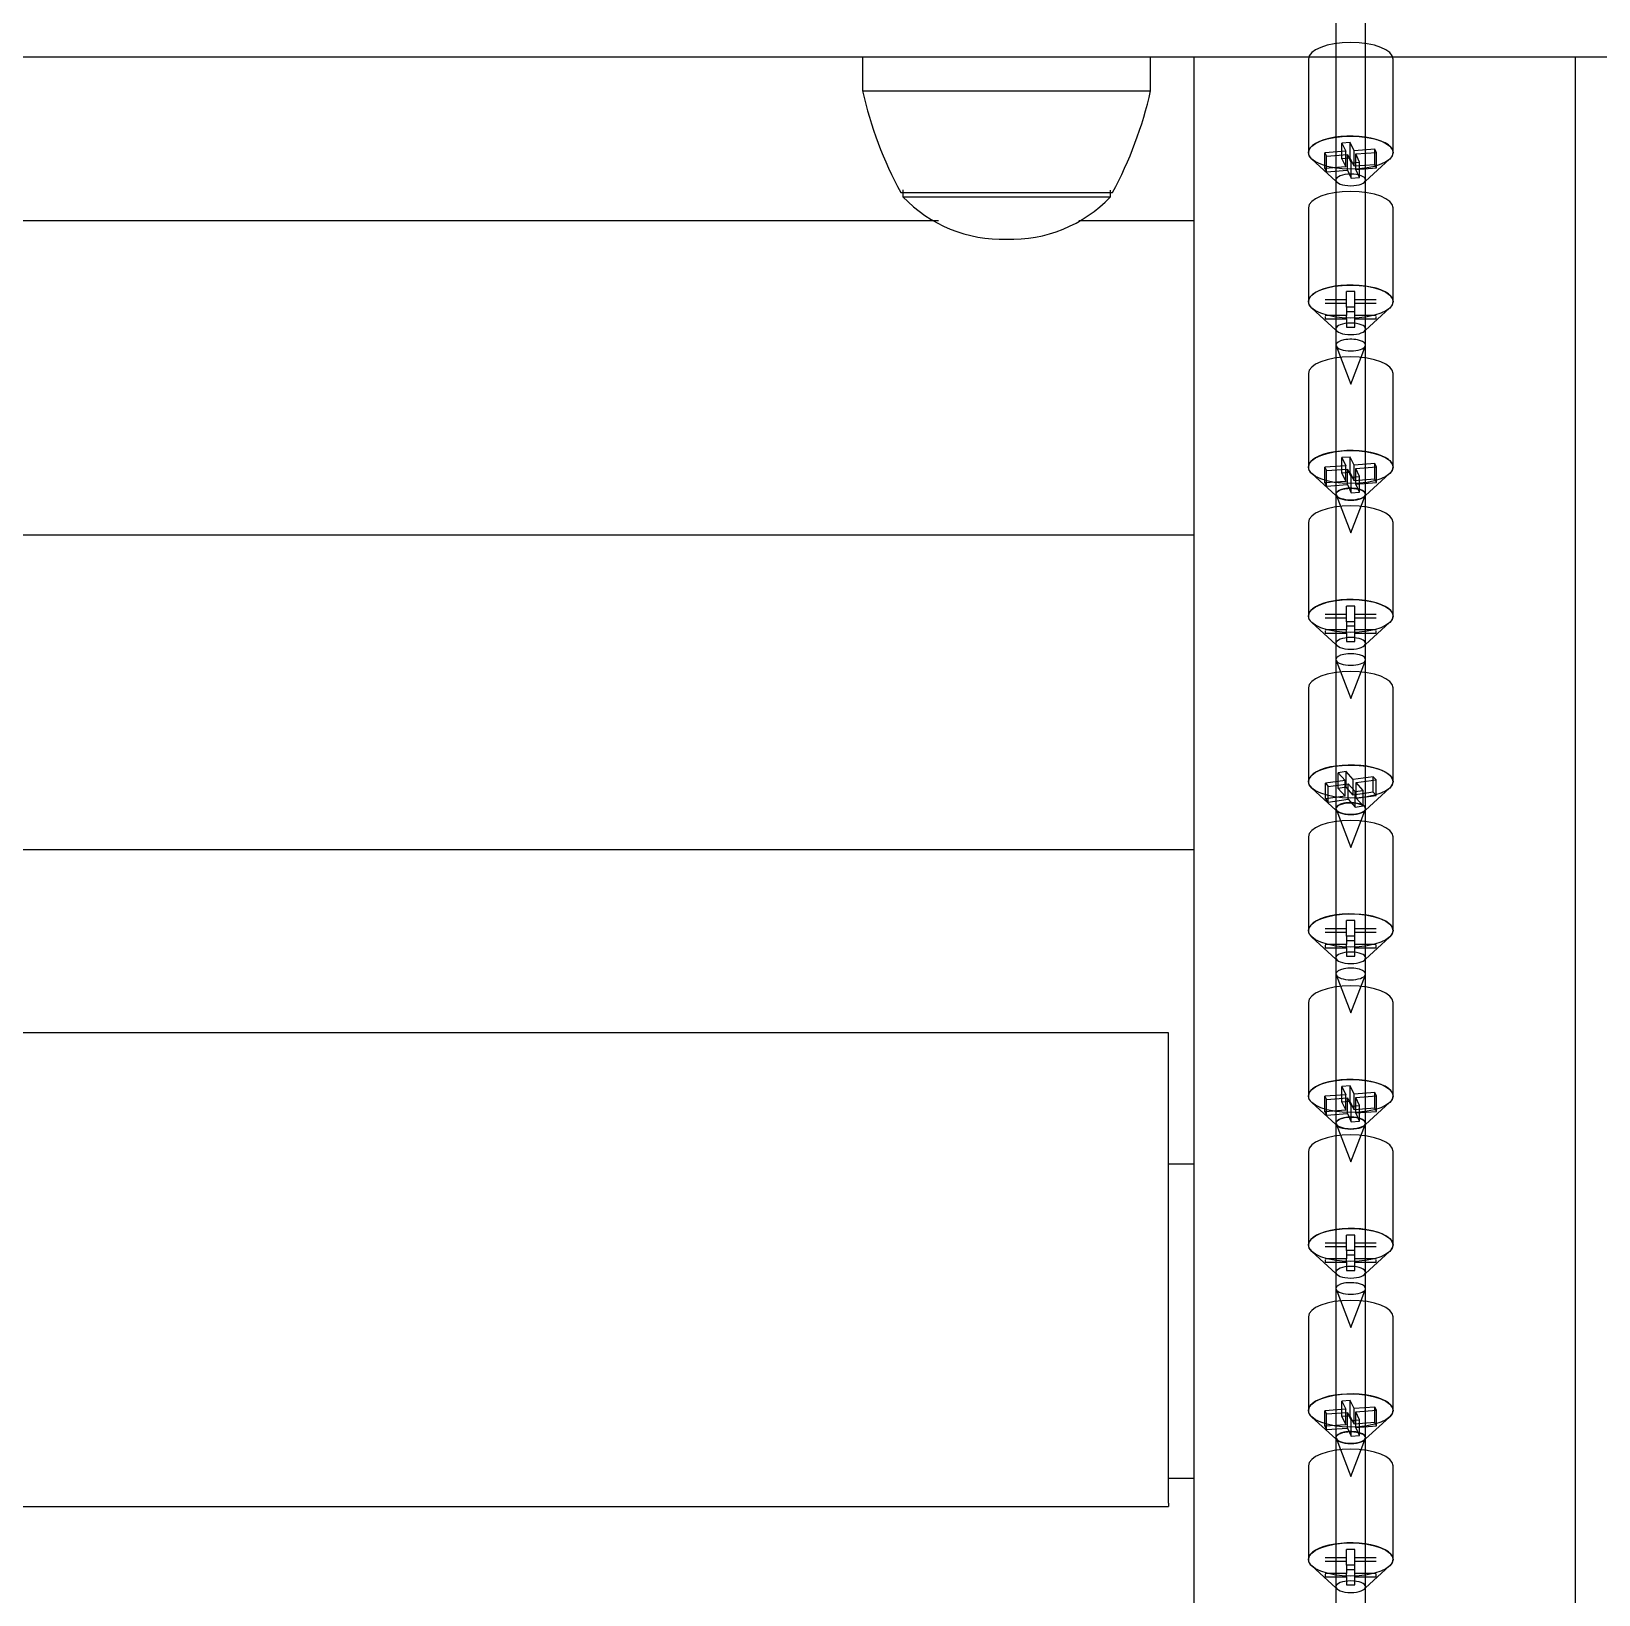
# Model space of a CAD drawing. Header units: millimetres. Extents: x 1089 to 46270, y 1624 to 35257.
# Drawn here: x 1148.4852 to 1148.6702, y 1645.5801 to 1645.7646 of the extents above; entities that cross this region are included whole.
import ezdxf

# ---------------------------------------------------------------- set-up
doc = ezdxf.new("R2010")
doc.units = ezdxf.units.MM

# ---------------------------------------------------------------- blocks, each defined once
blk = doc.blocks.new('A$C411B504A')
at = {"ltscale": 25.4}
for p, q in [((4.271839204638159, 0.7725314319457564), (4.271839204745337, 0.7159125740100603)), ((4.275339687568103, 0.7159125740162384), (4.275339687460619, 0.7725314319527907)), ((4.468666033361959, 0.7499075906942405), (3.793665385622784, 0.7499075894185498)), ((4.21596867338981, 0.7499075902166101), (4.215968673397509, 0.7459070384200839)), ((4.24997336367003, 0.7459070384838302), (4.249973363663191, 0.749907590280662)), ((4.255086894032171, 0.7499075902908796), (4.255086895337353, 0.05909518582665108)), ((4.268588756346784, 0.7496766475979602), (4.268588756367244, 0.7386290655612111)), ((4.278590135859996, 0.7386290655804881), (4.27859013583868, 0.7496766476169316)), ((4.300093101746441, 0.7499075903755372), (4.300093103051317, 0.05909518591216134)), ((4.215968673397509, 0.7459070384200839), (4.24997336367003, 0.7459070384838302)), ((4.273004499756606, 0.738784366186211), (4.270548479880713, 0.7386012258491146)), ((4.270548479884113, 0.7367599621767997), (4.270548479880713, 0.7386012258491146)), ((4.270548479880713, 0.7386012258491146), (4.270735964645045, 0.7382173684822444)), ((4.270735964645045, 0.7382173684822444), (4.273191984520633, 0.738400508820197)), ((4.270735964648445, 0.7363761048099331), (4.270735964645045, 0.7382173684822444)), ((4.273518195797376, 0.7398172657382762), (4.272535787847065, 0.7397440096038412)), ((4.272535787850771, 0.7379027459306737), (4.272535787847065, 0.7397440096038412)), ((4.272535787847065, 0.7397440096038412), (4.273004499756606, 0.738784366186211)), ((4.273004499760006, 0.7369431025138962), (4.273004499756606, 0.738784366186211)), ((4.273191984524338, 0.7365592451470295), (4.273191984520633, 0.738400508820197)), ((4.273191984520633, 0.738400508820197), (4.273660696429868, 0.737440865403423)), ((4.273518195800772, 0.7379760020659649), (4.273518195797376, 0.7398172657382762)), ((4.273986907706611, 0.7388576223215022), (4.273518195797376, 0.7398172657382762)), ((4.276442927582504, 0.7390407626585986), (4.273986907706611, 0.7388576223215022)), ((4.273986907710007, 0.7370163586491909), (4.273986907706611, 0.7388576223215022)), ((4.27417439247094, 0.738473764954632), (4.276630412346528, 0.7386569052925882)), ((4.27417439247434, 0.7366325012823207), (4.27417439247094, 0.738473764954632)), ((4.274643104380178, 0.737514121537858), (4.27417439247094, 0.738473764954632)), ((4.276442927585904, 0.7371994989862873), (4.276442927582504, 0.7390407626585986)), ((4.276630412346528, 0.7386569052925882), (4.276442927582504, 0.7390407626585986)), ((4.276630412350233, 0.7368156416194171), (4.276630412346528, 0.7386569052925882)), ((4.268993592711656, 0.7378589158311204), (4.271839204709405, 0.7352663923163032)), ((4.273004499760006, 0.7369431025138962), (4.270548479884113, 0.7367599621767997)), ((4.270548479884113, 0.7367599621767997), (4.270735964648445, 0.7363761048099331)), ((4.270735964648445, 0.7363761048099331), (4.273191984524338, 0.7365592451470295)), ((4.273518195800772, 0.7379760020659649), (4.272535787850771, 0.7379027459306737)), ((4.272535787850771, 0.7379027459306737), (4.273004499760006, 0.7369431025138962)), ((4.273191984524338, 0.7365592451470295), (4.273660696433573, 0.7355996017302555)), ((4.273986907710007, 0.7370163586491909), (4.273518195800772, 0.7379760020659649)), ((4.273660696429868, 0.737440865403423), (4.274643104380178, 0.737514121537858)), ((4.273660696433573, 0.7355996017302555), (4.273660696429868, 0.737440865403423)), ((4.276442927585904, 0.7371994989862873), (4.273986907710007, 0.7370163586491909)), ((4.27417439247434, 0.7366325012823207), (4.276630412350233, 0.7368156416194171)), ((4.274643104383575, 0.7356728578655467), (4.27417439247434, 0.7366325012823207)), ((4.274643104383575, 0.7356728578655467), (4.274643104380178, 0.737514121537858)), ((4.275339687531005, 0.7352663923230285), (4.278185299518604, 0.7378589158479745)), ((4.276630412350233, 0.7368156416194171), (4.276442927585904, 0.7371994989862873)), ((4.271839204709405, 0.7352663923163032), (4.271980897429263, 0.7351373017350031)), ((4.273660696433573, 0.7355996017302555), (4.274643104383575, 0.7356728578655467)), ((4.275197994811652, 0.7351373017403535), (4.275339687531005, 0.7352663923230285)), ((4.220469294191499, 0.7339053830380085), (4.245472705343971, 0.7339053830854798)), ((4.220719328678303, 0.7342170089089972), (4.220719328679355, 0.7334053140638428)), ((4.220719328679355, 0.7334053140638428), (4.245222708435758, 0.7334053141099002)), ((4.245222708435758, 0.7334053141099002), (4.245222708434259, 0.7342092813263594)), ((4.268588756380389, 0.7320913212685287), (4.268588756400849, 0.7210437392317797)), ((4.278590135892745, 0.7210437392507512), (4.278590135872285, 0.7320913212875002)), ((3.817163804238373, 0.7306218164664973), (4.224923109953604, 0.7306218172367931)), ((4.24148640005621, 0.7306218172683554), (4.255086894068711, 0.7306218172945425)), ((4.274089515119524, 0.7222160943312002), (4.273089377169672, 0.7222160943292604)), ((4.273089377173378, 0.7203748306560929), (4.273089377169672, 0.7222160943292604)), ((4.27408951512292, 0.7203748306588889), (4.274089515119524, 0.7222160943312002)), ((4.268993592744099, 0.7202735895022396), (4.271839204741845, 0.7176810659874224)), ((4.273089377171711, 0.721239131755679), (4.270589032299103, 0.7212391317505844)), ((4.270589032299977, 0.7208483467209827), (4.273089377172585, 0.7208483467260773)), ((4.27408951512292, 0.7203748306588889), (4.273089377173378, 0.7203748306560929)), ((4.273089377173378, 0.7203748306560929), (4.273089377175413, 0.7193978680825115)), ((4.273089377174621, 0.7198713841524924), (4.274089515123617, 0.7198713841541267)), ((4.27658985999447, 0.7212391317618572), (4.274089515120703, 0.7212391317573132)), ((4.274089515121577, 0.720848346727708), (4.276589859995347, 0.720848346732252)), ((4.274089515124409, 0.7193978680841457), (4.27408951512292, 0.7203748306588889)), ((4.275339687564301, 0.7176810659944568), (4.2781852995519, 0.7202735895193992)), ((4.273089377175413, 0.7193978680825115), (4.2705890323025, 0.7193978680782731)), ((4.270589032302585, 0.7192957970019282), (4.270589032303377, 0.7190070830486679)), ((4.270589032303377, 0.7190070830486679), (4.273089377176291, 0.7190070830529063)), ((4.273089377176291, 0.7190070830529063), (4.273089377175413, 0.7193978680825115)), ((4.273089377176291, 0.7190070830529063), (4.273089377178326, 0.7180301204793249)), ((4.273089377178326, 0.7180301204793249), (4.274089515127322, 0.7180301204809592)), ((4.274089515124977, 0.7190070830553967), (4.274089515124409, 0.7193978680841457)), ((4.276589859997873, 0.7193978680895459), (4.274089515124409, 0.7193978680841457)), ((4.274089515127322, 0.7180301204809592), (4.274089515124977, 0.7190070830553967)), ((4.274089515124977, 0.7190070830553967), (4.276589859997891, 0.7190070830596351)), ((4.276589859997891, 0.7190070830596351), (4.276589859997951, 0.719295797013201)), ((4.271839204741845, 0.7176810659874224), (4.271980897462011, 0.7175519754052662)), ((4.275197994844948, 0.7175519754117818), (4.275339687564301, 0.7176810659944568)), ((4.271839204745337, 0.7159125740100603), (4.271839204778942, 0.6983272476806288)), ((4.271858628108397, 0.7158109734883045), (4.273589446165371, 0.7113094148319394)), ((4.273589446165371, 0.7113094148319394), (4.275320264205252, 0.7158109734940634)), ((4.275339687600543, 0.6983272476873577), (4.275339687568103, 0.7159125740162384)), ((4.268588756417209, 0.712552069791629), (4.268588756437669, 0.70150448775488)), ((4.278590135929566, 0.7015044877738479), (4.278590135909106, 0.7125520698105969)), ((4.273004499826726, 0.7016597883807361), (4.270548479950833, 0.7014766480436361)), ((4.270548479954538, 0.6996353843704686), (4.270548479950833, 0.7014766480436361)), ((4.270548479950833, 0.7014766480436361), (4.270735964715161, 0.7010927906767694)), ((4.270735964715161, 0.7010927906767694), (4.273191984591058, 0.7012759310138659)), ((4.273518195867492, 0.7026926879328013), (4.272535787917491, 0.7026194317975101)), ((4.272535787920891, 0.7007781681251952), (4.272535787917491, 0.7026194317975101)), ((4.272535787917491, 0.7026194317975101), (4.273004499826726, 0.7016597883807361)), ((4.273004499830126, 0.6998185247084212), (4.273004499826726, 0.7016597883807361)), ((4.273191984591058, 0.7012759310138659), (4.273660696500293, 0.7003162875970919)), ((4.273191984593598, 0.699434667341249), (4.273191984591058, 0.7012759310138659)), ((4.273986907776727, 0.7017330445160272), (4.273518195867492, 0.7026926879328013)), ((4.273518195871201, 0.7008514242596302), (4.273518195867492, 0.7026926879328013)), ((4.276442927652624, 0.7019161848531237), (4.273986907776727, 0.7017330445160272)), ((4.273986907780436, 0.6998917808428562), (4.273986907776727, 0.7017330445160272)), ((4.27417439254106, 0.7013491871491571), (4.276630412416953, 0.7015323274862535)), ((4.274643104450295, 0.700389543732383), (4.27417439254106, 0.7013491871491571)), ((4.274174392544765, 0.6995079234759896), (4.27417439254106, 0.7013491871491571)), ((4.276630412416953, 0.7015323274862535), (4.276442927652624, 0.7019161848531237)), ((4.27644292765633, 0.7000749211799562), (4.276442927652624, 0.7019161848531237)), ((4.276630412419497, 0.6996910638136367), (4.276630412416953, 0.7015323274862535)), ((4.268993592781776, 0.7007343380256454), (4.271839204778665, 0.6981418145105192)), ((4.273004499830126, 0.6998185247084212), (4.270548479954538, 0.6996353843704686)), ((4.270548479954538, 0.6996353843704686), (4.270735964718565, 0.6992515270044546)), ((4.270735964718565, 0.6992515270044546), (4.270735964715161, 0.7010927906767694)), ((4.270735964718565, 0.6992515270044546), (4.273191984593598, 0.699434667341249)), ((4.273518195871201, 0.7008514242596302), (4.272535787920891, 0.7007781681251952)), ((4.272535787920891, 0.7007781681251952), (4.273004499830126, 0.6998185247084212)), ((4.273191984593598, 0.699434667341249), (4.273660696503693, 0.6984750239247806)), ((4.273986907780436, 0.6998917808428562), (4.273518195871201, 0.7008514242596302)), ((4.273660696500293, 0.7003162875970919), (4.274643104450295, 0.700389543732383)), ((4.273660696503693, 0.6984750239247806), (4.273660696500293, 0.7003162875970919)), ((4.27644292765633, 0.7000749211799562), (4.273986907780436, 0.6998917808428562)), ((4.274174392544765, 0.6995079234759896), (4.276630412419497, 0.6996910638136367)), ((4.274643104454004, 0.6985482800592155), (4.274174392544765, 0.6995079234759896)), ((4.274643104454004, 0.6985482800592155), (4.274643104450295, 0.700389543732383)), ((4.275339687601122, 0.6981418145175535), (4.278185299588724, 0.7007343380424995)), ((4.276630412419497, 0.6996910638136367), (4.27644292765633, 0.7000749211799562)), ((4.271839204778942, 0.6983272476806288), (4.271839204815766, 0.6787879962037291)), ((4.271839204778665, 0.6981418145105192), (4.271980897498835, 0.6980127239283664)), ((4.271858628141143, 0.6982256471585675), (4.27358944619812, 0.6937240885022025)), ((4.27358944619812, 0.6937240885022025), (4.275320264238552, 0.6982256471654882)), ((4.273660696503693, 0.6984750239247806), (4.274643104454004, 0.6985482800592155)), ((4.275197994881768, 0.6980127239348786), (4.275339687601122, 0.6981418145175535)), ((4.275339687638219, 0.6787879962107599), (4.275339687600543, 0.6983272476873577)), ((4.268588756449649, 0.6949667434627482), (4.268588756470969, 0.6839191614263047)), ((4.278590135962865, 0.6839191614452762), (4.278590135942405, 0.6949667434820253)), ((3.311956808043124, 0.6934972377060493), (4.255086894139136, 0.6934972394882113)), ((4.27408951518964, 0.6850915165257252), (4.273089377240098, 0.6850915165229292)), ((4.273089377243497, 0.6832502528506179), (4.273089377240098, 0.6850915165229292)), ((4.274089515193349, 0.6832502528525577), (4.27408951518964, 0.6850915165257252)), ((4.268993592814525, 0.6831490116959085), (4.27183920481227, 0.6805564881810877)), ((4.273089377242133, 0.6841145539493478), (4.270589032369219, 0.6841145539451094)), ((4.270589032370097, 0.6837237689155042), (4.273089377243011, 0.6837237689197426)), ((4.274089515193349, 0.6832502528525577), (4.273089377243497, 0.6832502528506179)), ((4.273089377243497, 0.6832502528506179), (4.273089377245537, 0.6822732902770365)), ((4.273089377245046, 0.6827468063461613), (4.274089515194042, 0.6827468063477955)), ((4.276589860064593, 0.6841145539563822), (4.274089515191129, 0.6841145539509821)), ((4.274089515191697, 0.6837237689222331), (4.276589860064611, 0.6837237689264715)), ((4.274089515194529, 0.6822732902786672), (4.274089515193349, 0.6832502528525577)), ((4.275339687634727, 0.6805564881881221), (4.278185299622326, 0.6831490117130681)), ((4.273089377245537, 0.6822732902770365), (4.270589032372929, 0.682273290271942)), ((4.270589032373007, 0.6821712191955971), (4.270589032373802, 0.6818825052423367)), ((4.270589032373802, 0.6818825052423367), (4.273089377246411, 0.6818825052474313)), ((4.273089377246411, 0.6818825052474313), (4.273089377245537, 0.6822732902770365)), ((4.273089377246411, 0.6818825052474313), (4.27308937724759, 0.6809055426735409)), ((4.27308937724759, 0.6809055426735409), (4.274089515197442, 0.6809055426754842)), ((4.274089515195403, 0.6818825052490656), (4.274089515194529, 0.6822732902786672)), ((4.276589860067443, 0.6822732902829056), (4.274089515194529, 0.6822732902786672)), ((4.274089515197442, 0.6809055426754842), (4.274089515195403, 0.6818825052490656)), ((4.274089515195403, 0.6818825052490656), (4.276589860068011, 0.6818825052541566)), ((4.276589860068011, 0.6818825052541566), (4.27658986006838, 0.6821712192068698)), ((4.27183920481227, 0.6805564881810877), (4.271980897532135, 0.6804273975997912)), ((4.275197994915374, 0.6804273976054471), (4.275339687634727, 0.6805564881881221)), ((4.271839204815766, 0.6787879962037291), (4.271839204849062, 0.6612026698751539)), ((4.271858628177966, 0.6786863956816642), (4.2735894462358, 0.6741848370256083)), ((4.2735894462358, 0.6741848370256083), (4.275320264275376, 0.6786863956885849)), ((4.275339687670968, 0.6612026698810229), (4.275339687638219, 0.6787879962107599)), ((4.268588756487329, 0.675427491986154), (4.268588756507789, 0.664379909949405)), ((4.278590135999686, 0.6643799099683729), (4.278590135979226, 0.675427492005122)), ((4.272951734085108, 0.6644993619975121), (4.270593168259349, 0.6641750571028222)), ((4.270593168262746, 0.6623337934305074), (4.270593168259349, 0.6641750571028222)), ((4.270593168259349, 0.6641750571028222), (4.270925166267084, 0.6638064310687479)), ((4.27306516539657, 0.6655506490399805), (4.272121739066499, 0.6654209270819909)), ((4.272121739066499, 0.6654209270819909), (4.272951734085108, 0.6644993619975121)), ((4.272121739069899, 0.6635796634096796), (4.272121739066499, 0.6654209270819909)), ((4.272951734088814, 0.6626580983243446), (4.272951734085108, 0.6644993619975121)), ((4.273895160415488, 0.6646290839546456), (4.27306516539657, 0.6655506490399805)), ((4.273065165399974, 0.6637093853676657), (4.27306516539657, 0.6655506490399805)), ((4.276253726240391, 0.66495338884903), (4.273895160415488, 0.6646290839546456)), ((4.273895160418885, 0.6627878202823307), (4.273895160415488, 0.6646290839546456)), ((4.274227158423223, 0.6642604579205713), (4.276585724248129, 0.6645847628149557)), ((4.275057153441281, 0.6633388928349309), (4.274227158423223, 0.6642604579205713)), ((4.274227158425767, 0.6624191942479509), (4.274227158423223, 0.6642604579205713)), ((4.276585724248129, 0.6645847628149557), (4.276253726240391, 0.66495338884903)), ((4.276253726244096, 0.6631121251758625), (4.276253726240391, 0.66495338884903)), ((4.276585724251834, 0.6627434991417882), (4.276585724248129, 0.6645847628149557)), ((4.268993592851345, 0.6636097602190087), (4.271839204849091, 0.661017236704188)), ((4.272951734088814, 0.6626580983243446), (4.270593168262746, 0.6623337934305074)), ((4.270593168262746, 0.6623337934305074), (4.270925166270484, 0.6619651673964366)), ((4.270925166267084, 0.6638064310687479), (4.273283732092846, 0.6641307359634414)), ((4.270925166270484, 0.6619651673964366), (4.270925166267084, 0.6638064310687479)), ((4.270925166270484, 0.6619651673964366), (4.273283732095695, 0.6622894722899648)), ((4.273065165399974, 0.6637093853676657), (4.272121739069899, 0.6635796634096796)), ((4.272121739069899, 0.6635796634096796), (4.272951734088814, 0.6626580983243446)), ((4.273895160418885, 0.6627878202823307), (4.273065165399974, 0.6637093853676657)), ((4.273283732092846, 0.6641307359634414), (4.274113727110905, 0.6632091708777974)), ((4.273283732095695, 0.6622894722899648), (4.273283732092846, 0.6641307359634414)), ((4.273283732095695, 0.6622894722899648), (4.27411372711461, 0.6613679072046299)), ((4.276253726244096, 0.6631121251758625), (4.273895160418885, 0.6627878202823307)), ((4.274113727110905, 0.6632091708777974), (4.275057153441281, 0.6633388928349309)), ((4.27411372711461, 0.6613679072046299), (4.274113727110905, 0.6632091708777974)), ((4.274227158425767, 0.6624191942479509), (4.276585724251834, 0.6627434991417882)), ((4.275057153444681, 0.661497629162616), (4.274227158425767, 0.6624191942479509)), ((4.275057153444681, 0.661497629162616), (4.275057153441281, 0.6633388928349309)), ((4.275339687671551, 0.6610172367112224), (4.278185299658841, 0.663609760237021)), ((4.276585724251834, 0.6627434991417882), (4.276253726244096, 0.6631121251758625)), ((4.271839204849062, 0.6612026698751539), (4.271839204885882, 0.6416634183982506)), ((4.271839204849091, 0.661017236704188), (4.271980897568955, 0.6608881461228915)), ((4.271858628211266, 0.6611010693530925), (4.27358944626824, 0.6565995106967275)), ((4.27358944626824, 0.6565995106967275), (4.275320264308977, 0.6611010693591535)), ((4.27411372711461, 0.6613679072046299), (4.275057153444681, 0.661497629162616)), ((4.275197994952197, 0.6608881461285474), (4.275339687671551, 0.6610172367112224)), ((4.275339687707483, 0.6416634184049794), (4.275339687670968, 0.6612026698810229)), ((4.268588756520078, 0.6578421656564171), (4.268588756541089, 0.6467945836208298)), ((4.278590136033291, 0.6467945836389415), (4.278590136011974, 0.657842165675385)), ((3.311956808113553, 0.6563726598997146), (4.2550868942084, 0.6563726616824308)), ((4.27408951525921, 0.6479669387190885), (4.273089377310217, 0.6479669387174543)), ((4.273089377313617, 0.646125675045143), (4.273089377310217, 0.6479669387174543)), ((4.274089515262613, 0.6461256750467737), (4.27408951525921, 0.6479669387190885)), ((4.268993592884645, 0.6460244338904335), (4.27183920488239, 0.6434319103756163)), ((4.273089377312257, 0.6469899761438729), (4.270589032439648, 0.6469899761387783)), ((4.270589032439666, 0.6465991911088675), (4.273089377313131, 0.6465991911142677)), ((4.274089515262613, 0.6461256750467737), (4.273089377313617, 0.646125675045143)), ((4.273089377313617, 0.646125675045143), (4.273089377315959, 0.6451487124707054)), ((4.276589860134163, 0.646989976149742), (4.274089515261249, 0.6469899761455036)), ((4.274089515262123, 0.6465991911159019), (4.276589860134731, 0.6465991911209965)), ((4.274089515264649, 0.6451487124731923), (4.274089515262613, 0.6461256750467737)), ((4.275339687704847, 0.6434319103826471), (4.278185299692446, 0.6460244339075931)), ((4.273089377315959, 0.6451487124707054), (4.270589032443045, 0.6451487124664634)), ((4.27058903244313, 0.6450466413901221), (4.270589032443066, 0.6447579274365562)), ((4.270589032443066, 0.6447579274365562), (4.273089377316836, 0.6447579274411002)), ((4.27308937731431, 0.6456222285403808), (4.274089515264162, 0.6456222285423205)), ((4.273089377316836, 0.6447579274411002), (4.273089377315959, 0.6451487124707054)), ((4.273089377316836, 0.6447579274411002), (4.273089377318016, 0.6437809648672097)), ((4.276589860137559, 0.6451487124774307), (4.274089515264649, 0.6451487124731923)), ((4.274089515265523, 0.6447579274435906), (4.274089515264649, 0.6451487124731923)), ((4.274089515267868, 0.6437809648691495), (4.274089515265523, 0.6447579274435906)), ((4.274089515265523, 0.6447579274435906), (4.276589860138436, 0.6447579274478255)), ((4.276589860138436, 0.6447579274478255), (4.276589860137641, 0.6450466414010858)), ((4.27183920488239, 0.6434319103756163), (4.271980897602557, 0.64330281979346)), ((4.273089377318016, 0.6437809648672097), (4.274089515267868, 0.6437809648691495)), ((4.275197994984637, 0.6433028197996666), (4.275339687704847, 0.6434319103826471)), ((4.271839204885882, 0.6416634183982506), (4.271839204919488, 0.6240780920688191)), ((4.271858628248086, 0.6415618178761893), (4.27358944630506, 0.6370602592198278)), ((4.27358944630506, 0.6370602592198278), (4.275320264345797, 0.6415618178822537)), ((4.275339687741088, 0.624078092075548), (4.275339687707483, 0.6416634184049794)), ((4.268588756556898, 0.6383029141795138), (4.268588756577909, 0.62725533214393)), ((4.278590136070111, 0.6272553321620418), (4.278590136049651, 0.6383029141987908)), ((4.252086480402749, 0.6346975836064868), (3.311956808154267, 0.6346975818303857)), ((4.252086480408007, 0.6316508190081276), (4.252086480402749, 0.6346975836064868)), ((4.252086480468666, 0.5994287047353541), (4.252086480408007, 0.6316508190081276)), ((4.273004499967271, 0.6274106327689264), (4.270548480091378, 0.62722749243183)), ((4.270548480095083, 0.6253862287586625), (4.270548480091378, 0.62722749243183)), ((4.270548480091378, 0.62722749243183), (4.270735964854854, 0.6268436350646542)), ((4.273518196008038, 0.6284435323209916), (4.27253578805718, 0.6283702761853949)), ((4.27253578806058, 0.6265290125130836), (4.27253578805718, 0.6283702761853949)), ((4.27253578805718, 0.6283702761853949), (4.273004499967271, 0.6274106327689264)), ((4.273004499970671, 0.6255693690966151), (4.273004499967271, 0.6274106327689264)), ((4.273986907917273, 0.6274838889042176), (4.273518196008038, 0.6284435323209916)), ((4.273518196010887, 0.6266022686475186), (4.273518196008038, 0.6284435323209916)), ((4.276442927793166, 0.6276670292413176), (4.273986907917273, 0.6274838889042176)), ((4.273986907920982, 0.6256426252310501), (4.273986907917273, 0.6274838889042176)), ((4.274174392680749, 0.6271000315370454), (4.276630412556642, 0.6272831718741418)), ((4.276630412556642, 0.6272831718741418), (4.276442927793166, 0.6276670292413176)), ((4.276442927796875, 0.6258257655681465), (4.276442927793166, 0.6276670292413176)), ((4.276630412560042, 0.6254419082018305), (4.276630412556642, 0.6272831718741418)), ((4.268993592921465, 0.6264851824135302), (4.27183920491921, 0.623892658898713)), ((4.273004499970671, 0.6255693690966151), (4.270548480095083, 0.6253862287586625)), ((4.270548480095083, 0.6253862287586625), (4.27073596485825, 0.6250023713923429)), ((4.270735964854854, 0.6268436350646542), (4.273191984730747, 0.6270267754017507)), ((4.27073596485825, 0.6250023713923429), (4.270735964854854, 0.6268436350646542)), ((4.273518196010887, 0.6266022686475186), (4.27253578806058, 0.6265290125130836)), ((4.27253578806058, 0.6265290125130836), (4.273004499970671, 0.6255693690966151)), ((4.273191984730747, 0.6270267754017507), (4.273660696640839, 0.6260671319852857)), ((4.273191984734144, 0.6251855117294394), (4.273191984730747, 0.6270267754017507)), ((4.273986907920982, 0.6256426252310501), (4.273518196010887, 0.6266022686475186)), ((4.273660696640839, 0.6260671319852857), (4.27464310459084, 0.6261403881205769)), ((4.273660696644239, 0.6242258683129709), (4.273660696640839, 0.6260671319852857)), ((4.276442927796875, 0.6258257655681465), (4.273986907920982, 0.6256426252310501)), ((4.27464310459084, 0.6261403881205769), (4.274174392680749, 0.6271000315370454)), ((4.274174392684454, 0.6252587678638744), (4.274174392680749, 0.6271000315370454)), ((4.274174392684454, 0.6252587678638744), (4.276630412560042, 0.6254419082018305)), ((4.274643104594546, 0.6242991244474094), (4.27464310459084, 0.6261403881205769)), ((4.275339687741667, 0.6238926589057474), (4.27818529972927, 0.6264851824306898)), ((4.276630412560042, 0.6254419082018305), (4.276442927796875, 0.6258257655681465)), ((4.27073596485825, 0.6250023713923429), (4.273191984734144, 0.6251855117294394)), ((4.271839204919488, 0.6240780920688191), (4.271839204956311, 0.6045388405919194)), ((4.27183920491921, 0.623892658898713), (4.271980897639381, 0.6237635683165568)), ((4.271858628281688, 0.6239764915467578), (4.273589446338665, 0.6194749328903963)), ((4.273191984734144, 0.6251855117294394), (4.273660696644239, 0.6242258683129709)), ((4.273589446338665, 0.6194749328903963), (4.275320264379097, 0.6239764915536785)), ((4.273660696644239, 0.6242258683129709), (4.274643104594546, 0.6242991244474094)), ((4.274643104594546, 0.6242991244474094), (4.274174392684454, 0.6252587678638744)), ((4.275197995022314, 0.6237635683230724), (4.275339687741667, 0.6238926589057474)), ((4.275339687777912, 0.6045388405986483), (4.275339687741088, 0.624078092075548)), ((4.268588756590194, 0.6207175878509421), (4.268588756611514, 0.6096700058144986)), ((4.278590136103411, 0.6096700058334665), (4.278590136082091, 0.62071758786991)), ((4.252086480430986, 0.6192480838708914), (4.255086894278826, 0.6192480838760996)), ((4.274089515329329, 0.6108423609136135), (4.273089377380337, 0.6108423609119793)), ((4.273089377384043, 0.6090010972388082), (4.273089377380337, 0.6108423609119793)), ((4.274089515333035, 0.6090010972404425), (4.274089515329329, 0.6108423609136135)), ((4.26899359295507, 0.6088998560841024), (4.271839204952816, 0.6063073325692816)), ((4.273089377382679, 0.6098653983375382), (4.270589032508912, 0.6098653983329978)), ((4.270589032509786, 0.6094746133033926), (4.273089377383556, 0.6094746133079365)), ((4.273089377384043, 0.6090010972388082), (4.273089377386082, 0.6080241346652269)), ((4.274089515333035, 0.6090010972404425), (4.273089377384043, 0.6090010972388082)), ((4.276589860204279, 0.609865398344267), (4.274089515331369, 0.6098653983400322)), ((4.274089515332243, 0.609474613310427), (4.276589860205156, 0.6094746133146653)), ((4.274089515335074, 0.6080241346668611), (4.274089515333035, 0.6090010972404425)), ((4.275339687774416, 0.6063073325760104), (4.278185299762566, 0.6088998561021182)), ((4.273089377386082, 0.6080241346652269), (4.270589032512614, 0.6080241346598267)), ((4.270589032512699, 0.6079220635834854), (4.270589032513186, 0.6076333496310777)), ((4.270589032513186, 0.6076333496310777), (4.273089377386956, 0.6076333496356252)), ((4.273089377384736, 0.6084976507340496), (4.274089515334587, 0.6084976507359894)), ((4.273089377386956, 0.6076333496356252), (4.273089377386082, 0.6080241346652269)), ((4.273089377386956, 0.6076333496356252), (4.273089377388136, 0.6066563870617347)), ((4.276589860207682, 0.6080241346719557), (4.274089515335074, 0.6080241346668611)), ((4.274089515335948, 0.6076333496372559), (4.274089515335074, 0.6080241346668611)), ((4.274089515337987, 0.6066563870636745), (4.274089515335948, 0.6076333496372559)), ((4.274089515335948, 0.6076333496372559), (4.276589860208556, 0.6076333496423505)), ((4.276589860208556, 0.6076333496423505), (4.276589860208066, 0.6079220635947546)), ((4.271839204952816, 0.6063073325692816), (4.271980897672677, 0.6061782419879851)), ((4.273089377388136, 0.6066563870617347), (4.274089515337987, 0.6066563870636745)), ((4.275197995055063, 0.6061782419933355), (4.275339687774416, 0.6063073325760104)), ((4.271839204956311, 0.6045388405919194), (4.271839204988751, 0.5869535142630387)), ((4.271858628318512, 0.6044372400698581), (4.273589446375485, 0.5999356814134931)), ((4.273589446375485, 0.5999356814134931), (4.275320264415921, 0.6044372400767788)), ((4.275339687811208, 0.586953514270073), (4.275339687777912, 0.6045388405986483)), ((4.252086480481115, 0.5928716204064006), (4.252086480468666, 0.5994287047353541)), ((4.268588756627018, 0.6011783363740388), (4.268588756648334, 0.5901307543375989)), ((4.278590136140231, 0.5901307543565668), (4.278590136118915, 0.6011783363930103)), ((4.252086480507124, 0.57919414437246), (4.252086480481115, 0.5928716204064006)), ((4.273004500037391, 0.5902860549634514), (4.270548480161803, 0.5901029146254988)), ((4.273518196077607, 0.5913189545143549), (4.2725357881273, 0.5912456983799199)), ((4.272535788131005, 0.5894044347067489), (4.2725357881273, 0.5912456983799199)), ((4.2725357881273, 0.5912456983799199), (4.273004500037391, 0.5902860549634514)), ((4.273004500041097, 0.5884447912902839), (4.273004500037391, 0.5902860549634514)), ((4.273986907987702, 0.5903593110978864), (4.273518196077607, 0.5913189545143549)), ((4.273518196081007, 0.5894776908420436), (4.273518196077607, 0.5913189545143549)), ((4.276442927863595, 0.5905424514349829), (4.273986907987702, 0.5903593110978864)), ((4.273986907991098, 0.5885180474255751), (4.273986907987702, 0.5903593110978864)), ((4.274174392751174, 0.5899754537307107), (4.276630412626762, 0.5901585940686669)), ((4.276630412626762, 0.5901585940686669), (4.276442927863595, 0.5905424514349829)), ((4.276442927866992, 0.5887011877626716), (4.276442927863595, 0.5905424514349829)), ((4.276630412630468, 0.5883173303954958), (4.276630412626762, 0.5901585940686669)), ((4.26899359299189, 0.5893606046071991), (4.27183920498933, 0.5867680810932381)), ((4.270548480165203, 0.588261650953184), (4.270548480161803, 0.5901029146254988)), ((4.270548480161803, 0.5901029146254988), (4.27073596492497, 0.5897190572591793)), ((4.273004500041097, 0.5884447912902839), (4.270548480165203, 0.588261650953184)), ((4.27073596492497, 0.5897190572591793), (4.273191984800864, 0.5899021975962757)), ((4.270735964928679, 0.5878777935860118), (4.27073596492497, 0.5897190572591793)), ((4.273518196081007, 0.5894776908420436), (4.272535788131005, 0.5894044347067489)), ((4.272535788131005, 0.5894044347067489), (4.273004500041097, 0.5884447912902839)), ((4.273191984800864, 0.5899021975962757), (4.273660696710959, 0.5889425541798072)), ((4.273191984804573, 0.5880609339231082), (4.273191984800864, 0.5899021975962757)), ((4.273986907991098, 0.5885180474255751), (4.273518196081007, 0.5894776908420436)), ((4.273660696710959, 0.5889425541798072), (4.274643104661266, 0.5890158103142422)), ((4.273660696713808, 0.5871012905063342), (4.273660696710959, 0.5889425541798072)), ((4.276442927866992, 0.5887011877626716), (4.273986907991098, 0.5885180474255751)), ((4.274643104661266, 0.5890158103142422), (4.274174392751174, 0.5899754537307107)), ((4.274174392754574, 0.5881341900583994), (4.274174392751174, 0.5899754537307107)), ((4.274174392754574, 0.5881341900583994), (4.276630412630468, 0.5883173303954958)), ((4.274643104664666, 0.5871745466419309), (4.274643104661266, 0.5890158103142422)), ((4.275339687812096, 0.5867680810994162), (4.278185299799386, 0.5893606046252149)), ((4.276630412630468, 0.5883173303954958), (4.276442927866992, 0.5887011877626716)), ((4.270548480165203, 0.588261650953184), (4.270735964928679, 0.5878777935860118)), ((4.270735964928679, 0.5878777935860118), (4.273191984804573, 0.5880609339231082)), ((4.271839204988751, 0.5869535142630387), (4.271839205026428, 0.5674142627864445)), ((4.27183920498933, 0.5867680810932381), (4.271980897709501, 0.5866389905110818)), ((4.271858628351808, 0.5868519137412829), (4.273589446408785, 0.5823503550849178)), ((4.273191984804573, 0.5880609339231082), (4.273660696713808, 0.5871012905063342)), ((4.273589446408785, 0.5823503550849178), (4.275320264449523, 0.5868519137473474)), ((4.273660696713808, 0.5871012905063342), (4.274643104664666, 0.5871745466419309)), ((4.274643104664666, 0.5871745466419309), (4.274174392754574, 0.5881341900583994)), ((4.275197995092434, 0.5866389905175975), (4.275339687812096, 0.5867680810994162)), ((4.275339687848028, 0.5674142627931733), (4.275339687811208, 0.586953514270073)), ((4.268588756660623, 0.5835930100446074), (4.268588756681634, 0.5725454280090236)), ((4.278590136173836, 0.5725454280271354), (4.27859013615252, 0.5835930100635789)), ((4.252086480501415, 0.5821235060645602), (4.255086894348945, 0.5821235060706211)), ((4.252086480507124, 0.57919414437246), (4.25208648050808, 0.5787966138087324)), ((3.311956808259904, 0.5787966120317751), (4.25208648050808, 0.5787966138087324)), ((4.274089515399755, 0.5737177831072788), (4.273089377450763, 0.5737177831056446)), ((4.273089377454163, 0.5718765194333333), (4.273089377450763, 0.5737177831056446)), ((4.274089515403155, 0.5718765194349675), (4.274089515399755, 0.5737177831072788)), ((4.26899359302519, 0.5717752782786274), (4.271839205022935, 0.5691827547638066)), ((4.273089377452798, 0.5727408205320632), (4.270589032579334, 0.5727408205266631)), ((4.270589032579906, 0.5723500354979176), (4.273089377453676, 0.5723500355024616)), ((4.273089377454163, 0.5718765194333333), (4.273089377456504, 0.5708995568588957)), ((4.274089515403155, 0.5718765194349675), (4.273089377454163, 0.5718765194333333)), ((4.276589860274399, 0.572740820538792), (4.274089515401794, 0.5727408205336975)), ((4.274089515402668, 0.5723500355040958), (4.276589860275276, 0.5723500355091868)), ((4.274089515405194, 0.5708995568613862), (4.274089515403155, 0.5718765194349675)), ((4.275339687844536, 0.5691827547705355), (4.278185299832991, 0.5717752782957835)), ((4.273089377456504, 0.5708995568588957), (4.270589032582738, 0.5708995568543518)), ((4.270589032582816, 0.5707974857780069), (4.270589032583612, 0.5705087718247466)), ((4.270589032583612, 0.5705087718247466), (4.27308937745622, 0.5705087718298412)), ((4.273089377454856, 0.5713730729285711), (4.274089515404707, 0.5713730729305109)), ((4.27308937745622, 0.5705087718298412), (4.273089377456504, 0.5708995568588957)), ((4.27308937745622, 0.5705087718298412), (4.273089377458561, 0.5695318092554036)), ((4.274089515406068, 0.570508771831781), (4.274089515405194, 0.5708995568613862)), ((4.276589860278104, 0.5708995568656245), (4.274089515405194, 0.5708995568613862)), ((4.274089515406068, 0.570508771831781), (4.276589860278982, 0.5705087718360193)), ((4.274089515407251, 0.569531809257894), (4.274089515406068, 0.570508771831781)), ((4.276589860278982, 0.5705087718360193), (4.276589860278186, 0.5707974857892797)), ((4.271839205022935, 0.5691827547638066), (4.271980897743102, 0.5690536641816504)), ((4.273089377458561, 0.5695318092554036), (4.274089515407251, 0.569531809257894)), ((4.275197995125183, 0.5690536641878605), (4.275339687844536, 0.5691827547705355))]:
    blk.add_line(p, q, dxfattribs=at)
for centre, radius, start, end in [((4.262879913763243, 0.7566540595635072), 0.04812653048080223, 192.9033802661577, 208.208710389537), ((4.203165092832943, 0.7566154458620833), 0.04801754062143119, 331.7738154737267, 347.1140943036826), ((4.232496378487248, 0.744750421193574), 0.01635268656735963, 223.9297878136912, 271.6632553387283), ((4.233521768551167, 0.7445639517792895), 0.01616871017738086, 268.04797323542, 316.3589840452727)]:
    blk.add_arc(centre, radius, start, end, dxfattribs=at)
for centre, major_axis, ratio, start_param, end_param in [((4.273589446092306, 0.7496766476072931), (-0.005000689746000113, -9.450377707193533e-12), 0.3907311284892837, 3.141592653589793, 6.283185307179586), ((4.273589446113622, 0.7386290655708496), (-0.005000689746000113, -9.450377707193533e-12), 0.3907311284892837, 2.736444214796248, 6.283185307179586), ((4.273589446113622, 0.7386290655708496), (-0.005000689746000113, -9.450377707193533e-12), 0.3907311284892837, 0, 0.4051484387943469), ((4.273589446119939, 0.7354068541439513), (-0.001750241411099918, -3.307632197517507e-12), 0.3907311284892725, 3.141592653589793, 6.283185307179586), ((4.273589446119939, 0.7354068541439513), (-0.001750241411099918, -3.307632197517507e-12), 0.3907311284892725, 0, 3.141592653589793), ((4.273589446125907, 0.7320913212778617), (-0.005000689746000113, -9.450377707193533e-12), 0.3907311284892837, 3.141592653589793, 6.283185307179586), ((4.273589446147223, 0.7210437392414182), (-0.005000689746000113, -9.450377707193533e-12), 0.3907311284892837, 2.736444214796248, 6.283185307179586), ((4.273589446147223, 0.7210437392414182), (-0.005000689746000113, -9.450377707193533e-12), 0.3907311284892837, 0, 0.4051484387943469), ((4.273589446152688, 0.7178215278142144), (-0.001750241411099918, -3.307632197517507e-12), 0.3907311284892725, 3.141592653589793, 6.283185307179586), ((4.273589446152688, 0.7178215278142144), (-0.001750241411099918, -3.307632197517507e-12), 0.3907311284892725, 0, 3.141592653589793), ((4.273589446156141, 0.7159125740134211), (-0.001750241411099918, -3.307632197517507e-12), 0.3907311284892725, 2.992474443965119, 6.283185307179586), ((4.273589446162728, 0.712552069800962), (-0.005000689746000113, -9.450377707193533e-12), 0.3907311284892837, 3.141592653589793, 6.283185307179586), ((4.273589446156141, 0.7159125740134211), (-0.001750241411099918, -3.307632197517507e-12), 0.3907311284892725, 0, 0.1491182096307471), ((4.273589446156141, 0.7159125740134211), (-0.001750241411099918, -3.307632197517507e-12), 0.3907311284892725, 0.1491182096307471, 2.992474443965119), ((4.273589446184044, 0.7015044877645185), (-0.005000689746000113, -9.450377707193533e-12), 0.3907311284892837, 2.736444214796248, 6.283185307179586), ((4.273589446184044, 0.7015044877645185), (-0.005000689746000113, -9.450377707193533e-12), 0.3907311284892837, 0, 0.4051484387943469), ((4.273589446189742, 0.6983272476839932), (-0.001750241411099918, -3.307632197517507e-12), 0.3907311284892727, 2.992474443965119, 6.283185307179586), ((4.273589446189508, 0.6982822763373147), (-0.001750241411099918, -3.307632197517507e-12), 0.3907311284892725, 3.141592653589793, 6.283185307179586), ((4.273589446189742, 0.6983272476839932), (-0.001750241411099918, -3.307632197517507e-12), 0.3907311284892727, 0, 0.1491182096307471), ((4.273589446189508, 0.6982822763373147), (-0.001750241411099918, -3.307632197517507e-12), 0.3907311284892725, 0, 3.141592653589793), ((4.273589446189742, 0.6983272476839932), (-0.001750241411099918, -3.307632197517507e-12), 0.3907311284892727, 0.1491182096307471, 2.992474443965119), ((4.273589446196027, 0.6949667434723867), (-0.005000689746000113, -9.450377707193533e-12), 0.3907311284892837, 3.141592653589793, 6.283185307179586), ((4.273589446217347, 0.6839191614359432), (-0.005000689746000113, -9.450377707193533e-12), 0.3907311284892837, 2.736444214796248, 6.283185307179586), ((4.273589446217347, 0.6839191614359432), (-0.005000689746000113, -9.450377707193533e-12), 0.3907311284892837, 0, 0.4051484387943469), ((4.273589446222804, 0.6806969500087394), (-0.001750241411099918, -3.307632197517507e-12), 0.3907311284892725, 3.141592653589793, 6.283185307179586), ((4.273589446222804, 0.6806969500087394), (-0.001750241411099918, -3.307632197517507e-12), 0.3907311284892725, 0, 3.141592653589793), ((4.273589446226563, 0.67878799620709), (-0.001750241411099918, -3.307632197517507e-12), 0.3907311284892727, 2.992474443965119, 6.283185307179586), ((4.273589446232851, 0.6754274919954835), (-0.005000689746000113, -9.450377707193533e-12), 0.3907311284892837, 3.141592653589793, 6.283185307179586), ((4.273589446226563, 0.67878799620709), (-0.001750241411099918, -3.307632197517507e-12), 0.3907311284892727, 0, 0.1491182096307471), ((4.273589446226563, 0.67878799620709), (-0.001750241411099918, -3.307632197517507e-12), 0.3907311284892727, 0.1491182096307471, 2.992474443965119), ((4.273589446254167, 0.6643799099590435), (0.005000689746000113, 9.450377707193533e-12), 0.3907311284892838, 0, 3.54674109238414), ((4.273589446254167, 0.6643799099590435), (0.005000689746000113, 9.450377707193533e-12), 0.3907311284892838, 5.87803686838604, 6.283185307179586), ((4.273589446259862, 0.6612026698785183), (-0.001750241411099918, -3.307632197517507e-12), 0.3907311284892725, 2.992474443965119, 6.283185307179586), ((4.273589446259624, 0.6611576985318361), (-0.001750241411099918, -3.307632197517507e-12), 0.3907311284892725, 3.141592653589793, 6.283185307179586), ((4.273589446259862, 0.6612026698785183), (-0.001750241411099918, -3.307632197517507e-12), 0.3907311284892725, 0, 0.1491182096307471), ((4.273589446259624, 0.6611576985318361), (-0.001750241411099918, -3.307632197517507e-12), 0.3907311284892725, 0, 3.141592653589793), ((4.273589446259862, 0.6612026698785183), (-0.001750241411099918, -3.307632197517507e-12), 0.3907311284892725, 0.1491182096307471, 2.992474443965119), ((4.273589446266453, 0.657842165666052), (-0.005000689746000113, -9.450377707193533e-12), 0.3907311284892837, 3.141592653589793, 6.283185307179586), ((4.273589446286916, 0.6467945836293065), (0.005000689746000113, 9.450377707193533e-12), 0.3907311284892838, 0, 3.54674109238414), ((4.273589446286916, 0.6467945836293065), (0.005000689746000113, 9.450377707193533e-12), 0.3907311284892838, 5.87803686838604, 6.283185307179586), ((4.273589446293233, 0.6435723722024083), (-0.001750241411099918, -3.307632197517507e-12), 0.3907311284892725, 3.141592653589793, 6.283185307179586), ((4.273589446293233, 0.6435723722024083), (-0.001750241411099918, -3.307632197517507e-12), 0.3907311284892725, 0, 3.141592653589793), ((4.273589446296686, 0.641663418401615), (-0.001750241411099918, -3.307632197517507e-12), 0.3907311284892725, 2.992474443965119, 6.283185307179586), ((4.273589446303273, 0.6383029141891523), (-0.005000689746000113, -9.450377707193533e-12), 0.3907311284892837, 3.141592653589793, 6.283185307179586), ((4.273589446296686, 0.641663418401615), (-0.001750241411099918, -3.307632197517507e-12), 0.3907311284892725, 0, 0.1491182096307471), ((4.273589446296686, 0.641663418401615), (-0.001750241411099918, -3.307632197517507e-12), 0.3907311284892725, 0.1491182096307471, 2.992474443965119), ((4.273589446324284, 0.627255332153565), (-0.005000689746000113, -9.450377707193533e-12), 0.3907311284892837, 2.736444214796248, 6.283185307179586), ((4.273589446324284, 0.627255332153565), (-0.005000689746000113, -9.450377707193533e-12), 0.3907311284892837, 0, 0.4051484387943469), ((4.273589446330288, 0.6240780920721836), (-0.001750241411099918, -3.307632197517507e-12), 0.3907311284892725, 2.992474443965119, 6.283185307179586), ((4.273589446330053, 0.624033120725505), (-0.001750241411099918, -3.307632197517507e-12), 0.3907311284892725, 3.141592653589793, 6.283185307179586), ((4.273589446330288, 0.6240780920721836), (-0.001750241411099918, -3.307632197517507e-12), 0.3907311284892725, 0, 0.1491182096307471), ((4.273589446330053, 0.624033120725505), (-0.001750241411099918, -3.307632197517507e-12), 0.3907311284892725, 0, 3.141592653589793), ((4.273589446330288, 0.6240780920721836), (-0.001750241411099918, -3.307632197517507e-12), 0.3907311284892725, 0.1491182096307471, 2.992474443965119), ((4.273589446336572, 0.6207175878605806), (-0.005000689746000113, -9.450377707193533e-12), 0.3907311284892837, 3.141592653589793, 6.283185307179586), ((4.273589446357033, 0.6096700058238316), (0.005000689746000113, 9.450377707193533e-12), 0.3907311284892838, 0, 3.54674109238414), ((4.273589446357033, 0.6096700058238316), (0.005000689746000113, 9.450377707193533e-12), 0.3907311284892838, 5.87803686838604, 6.283185307179586), ((4.273589446363349, 0.6064477943969333), (-0.001750241411099918, -3.307632197517507e-12), 0.3907311284892724, 3.141592653589793, 6.283185307179586), ((4.273589446363349, 0.6064477943969333), (-0.001750241411099918, -3.307632197517507e-12), 0.3907311284892724, 0, 3.141592653589793), ((4.273589446367108, 0.6045388405952838), (-0.001750241411099918, -3.307632197517507e-12), 0.3907311284892725, 2.992474443965119, 6.283185307179586), ((4.273589446373396, 0.6011783363836773), (-0.005000689746000113, -9.450377707193533e-12), 0.3907311284892837, 3.141592653589793, 6.283185307179586), ((4.273589446367108, 0.6045388405952838), (-0.001750241411099918, -3.307632197517507e-12), 0.3907311284892725, 0, 0.1491182096307471), ((4.273589446367108, 0.6045388405952838), (-0.001750241411099918, -3.307632197517507e-12), 0.3907311284892725, 0.1491182096307471, 2.992474443965119), ((4.273589446393853, 0.5901307543469283), (-0.005000689746000113, -9.450377707193533e-12), 0.3907311284892837, 2.736444214796248, 6.283185307179586), ((4.273589446393853, 0.5901307543469283), (-0.005000689746000113, -9.450377707193533e-12), 0.3907311284892837, 0, 0.4051484387943469), ((4.273589446400408, 0.5869535142667086), (-0.001750241411099918, -3.307632197517507e-12), 0.3907311284892725, 2.992474443965119, 6.283185307179586), ((4.27358944640017, 0.58690854292003), (-0.001750241411099918, -3.307632197517507e-12), 0.3907311284892725, 3.141592653589793, 6.283185307179586), ((4.273589446400408, 0.5869535142667086), (-0.001750241411099918, -3.307632197517507e-12), 0.3907311284892725, 0, 0.1491182096307471), ((4.27358944640017, 0.58690854292003), (-0.001750241411099918, -3.307632197517507e-12), 0.3907311284892725, 0, 3.141592653589793), ((4.273589446400408, 0.5869535142667086), (-0.001750241411099918, -3.307632197517507e-12), 0.3907311284892725, 0.1491182096307471, 2.992474443965119), ((4.273589446406998, 0.5835930100542459), (-0.005000689746000113, -9.450377707193533e-12), 0.3907311284892837, 3.141592653589793, 6.283185307179586), ((4.273589446427152, 0.5725454280183531), (-0.005000689746000113, -9.450377707193533e-12), 0.3907311284892837, 2.736444214796248, 6.283185307179586), ((4.273589446427152, 0.5725454280183531), (-0.005000689746000113, -9.450377707193533e-12), 0.3907311284892837, 0, 0.4051484387943469), ((4.273589446433778, 0.5693232165905986), (-0.001750241411099918, -3.307632197517507e-12), 0.3907311284892725, 3.141592653589793, 6.283185307179586), ((4.273589446433778, 0.5693232165905986), (-0.001750241411099918, -3.307632197517507e-12), 0.3907311284892725, 0, 3.141592653589793)]:
    blk.add_ellipse(centre, major_axis=major_axis, ratio=ratio, start_param=start_param, end_param=end_param, dxfattribs=at)
for centre in [(4.273589446113622, 0.7386290655708496), (4.273589446147223, 0.7210437392414182), (4.273589446184044, 0.7015044877645185), (4.273589446217347, 0.6839191614359432), (4.273589446254167, 0.6643799099590435), (4.273589446286916, 0.6467945836293065), (4.273589446324284, 0.627255332153565), (4.273589446357033, 0.6096700058238316), (4.273589446393853, 0.5901307543469283), (4.273589446427152, 0.5725454280183531)]:
    blk.add_ellipse(centre, major_axis=(-0.005000689746000113, -9.450377707193533e-12), ratio=0.3907311284892837, dxfattribs=at)
blk = doc.blocks.new('A$C612A7BA7')
blk.add_blockref('A$C411B504A', (5.385540902125285e-09, 1.035772356772213e-09))

msp = doc.modelspace()

# ---------------------------------------------------------------- block references
msp.add_blockref('A$C612A7BA7', (1144.367331556055, 1645.011679620668))

doc.saveas('drawing.dxf')
